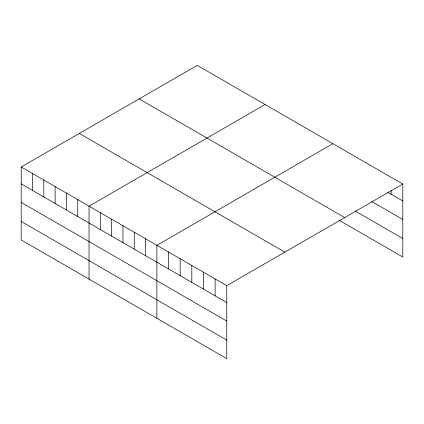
<?xml version="1.0" encoding="UTF-8"?>
<svg xmlns="http://www.w3.org/2000/svg" width="424" height="424" viewBox="0 0 424 424"><rect width="100%" height="100%" fill="white"/><g stroke="black" fill="none" stroke-linecap="round" stroke-linejoin="round"><path stroke-width="0.64" d="M21.2 166.982L226.771 285.665L226.771 358.646L21.2 239.963L21.2 166.982L197.229 65.354L402.8 184.037L402.8 257.018L339.009 220.189M265.069 104.516L89.04 206.149L89.04 279.13M332.904 143.683L156.88 245.316L156.88 318.297M226.771 285.665L402.8 184.037M387.822 192.289L402.8 200.939M371.737 201.511L402.8 219.447M355.095 210.972L402.8 238.511M139.141 98.887L344.712 217.576M79.288 133.443L284.859 252.132M21.2 183.883L226.771 302.566M21.2 202.386L226.771 321.074M21.2 221.455L226.771 340.143M391.151 190.312L391.151 194.213M215.122 278.939L215.122 295.841M203.472 272.213L203.472 289.115M191.823 265.488L191.823 282.389M180.173 258.762L180.173 275.664M168.524 252.036L168.524 268.938M145.57 238.786L145.57 255.688M134.265 232.257L134.265 249.158M122.96 225.732L122.96 242.629M111.65 219.203L111.65 236.104M100.345 212.673L100.345 229.575M77.73 199.619L77.73 216.521M66.425 193.09L66.425 209.991M55.12 186.565L55.12 203.467M43.815 180.036L43.815 196.937M32.505 173.506L32.505 190.408"/></g></svg>
